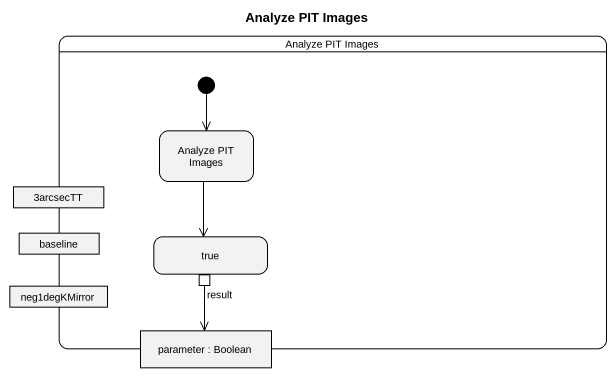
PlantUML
@startuml
title Analyze PIT Images
hide empty description
state "Analyze PIT Images" as Analyze_PIT_Images {
  state "Analyze PIT Images" as Analyze_PIT_Images_2
  state "3arcsecTT" as o3arcsecTT <<object>>
  state baseline <<object>>
  state true {
    state result <<outputPin>>
  }
  state neg1degKMirror <<object>>
  state "parameter : Boolean" as parameter <<object>>
  [*] --> Analyze_PIT_Images_2
}
Analyze_PIT_Images_2 --> true
result --> parameter
@enduml
